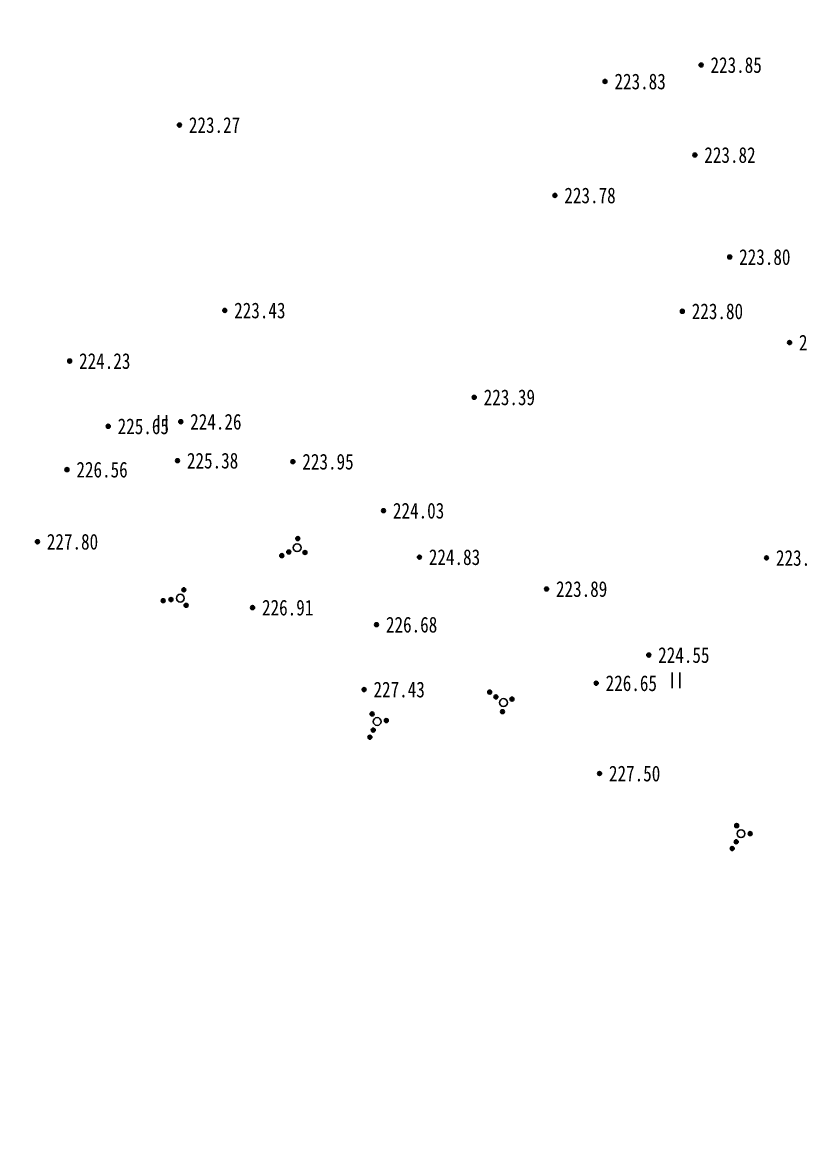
# Model space of a CAD drawing. Header units: millimetres. Extents: x -725 to 2274960, y -506 to 2980382.
# Drawn here: x 560451.2 to 560500.7, y 2885464.5 to 2885536.3 of the extents above; entities that cross this region are included whole.
import ezdxf
from ezdxf.enums import TextEntityAlignment as Align

# ---------------------------------------------------------------- set-up
doc = ezdxf.new("R2010")
doc.units = ezdxf.units.MM
doc.header["$LTSCALE"] = 1000
for name, color, linetype in [('DMTZ', 8, 'Continuous'), ('GCD', 8, 'Continuous'), ('SXSS', 5, 'Continuous'), ('YHJ_剖面_梁板', 4, 'Continuous'), ('ZBTZ', 8, 'Continuous')]:
    doc.layers.add(name, color=color, linetype=linetype)
doc.styles.add('等线体', font='simhei.ttf')
doc.linetypes.add('10411', pattern='A,2,[150,AAA.SHX,S=0.5,R=0,X=0,Y=0.5],2,[151,AAA.SHX,S=1,R=0,X=0,Y=3],1e-11', length=4)
doc.linetypes.add('1161', pattern='A,0,[149,AAA.SHX,S=0.15,R=0,X=0,Y=0],-1.6', length=1.6)

# ---------------------------------------------------------------- blocks, each defined once
blk = doc.blocks.new('*U36')
at = {"linetype": 'Continuous'}
for points in [[(-0.25, 2.2), (-0.24, 2.12), (-0.24, 2.28)], [(-0.24, 2.28), (-0.2, 2.05), (-0.2, 2.35)], [(-0.2, 2.05), (-0.24, 2.28), (-0.24, 2.12)], [(-0.2, 2.35), (-0.15, 2), (-0.15, 2.4)], [(-0.15, 2), (-0.2, 2.35), (-0.2, 2.05)], [(-0.15, 2.4), (-0.08, 1.96), (-0.08, 2.44)], [(-0.08, 1.96), (-0.15, 2.4), (-0.15, 2)], [(-0.08, 2.44), (0, 1.95), (0, 2.45)], [(0, 1.95), (-0.08, 2.44), (-0.08, 1.96)], [(0, 2.45), (0.08, 1.96), (0.08, 2.44)], [(0.08, 1.96), (0, 2.45), (0, 1.95)], [(0.08, 2.44), (0.15, 2), (0.15, 2.4)], [(0.15, 2), (0.08, 2.44), (0.08, 1.96)], [(0.15, 2.4), (0.2, 2.05), (0.2, 2.35)], [(0.2, 2.05), (0.15, 2.4), (0.15, 2)], [(0.2, 2.35), (0.24, 2.12), (0.24, 2.28)], [(0.24, 2.12), (0.2, 2.35), (0.2, 2.05)], [(0.25, 2.2), (0.24, 2.28), (0.24, 2.12)]]:
    blk.add_solid(points, dxfattribs=at)
blk = doc.blocks.new('*U35')
at = {"linetype": 'Continuous'}
for points in [[(-0.15, 1.4), (-0.08, 0.96), (-0.08, 1.44)], [(-0.08, 1.44), (0, 0.95), (0, 1.45)], [(0, 0.95), (-0.08, 1.44), (-0.08, 0.96)], [(0, 1.45), (0.08, 0.96), (0.08, 1.44)], [(0.08, 0.96), (0, 1.45), (0, 0.95)], [(0.08, 1.44), (0.15, 1), (0.15, 1.4)], [(0.15, 1), (0.08, 1.44), (0.08, 0.96)], [(-0.25, 1.2), (-0.24, 1.12), (-0.24, 1.28)], [(-0.24, 1.28), (-0.2, 1.05), (-0.2, 1.35)], [(-0.2, 1.05), (-0.24, 1.28), (-0.24, 1.12)], [(-0.2, 1.35), (-0.15, 1), (-0.15, 1.4)], [(-0.15, 1), (-0.2, 1.35), (-0.2, 1.05)], [(-0.08, 0.96), (-0.15, 1.4), (-0.15, 1)], [(0.15, 1.4), (0.2, 1.05), (0.2, 1.35)], [(0.2, 1.05), (0.15, 1.4), (0.15, 1)], [(0.2, 1.35), (0.24, 1.12), (0.24, 1.28)], [(0.24, 1.12), (0.2, 1.35), (0.2, 1.05)], [(0.25, 1.2), (0.24, 1.28), (0.24, 1.12)]]:
    blk.add_solid(points, dxfattribs=at)
blk = doc.blocks.new('*U34')
at = {"linetype": 'Continuous'}
for points in [[(-1.25, -0.6), (-1.24, -0.68), (-1.24, -0.52)], [(-1.24, -0.52), (-1.2, -0.75), (-1.2, -0.45)], [(-1.2, -0.75), (-1.24, -0.52), (-1.24, -0.68)], [(-1.2, -0.45), (-1.15, -0.8), (-1.15, -0.4)], [(-1.15, -0.8), (-1.2, -0.45), (-1.2, -0.75)], [(-1.15, -0.4), (-1.08, -0.84), (-1.08, -0.36)], [(-1.08, -0.84), (-1.15, -0.4), (-1.15, -0.8)], [(-1.08, -0.36), (-1, -0.85), (-1, -0.35)], [(-1, -0.85), (-1.08, -0.36), (-1.08, -0.84)], [(-1, -0.35), (-0.92, -0.84), (-0.92, -0.36)], [(-0.92, -0.84), (-1, -0.35), (-1, -0.85)], [(-0.92, -0.36), (-0.85, -0.8), (-0.85, -0.4)], [(-0.85, -0.8), (-0.92, -0.36), (-0.92, -0.84)], [(-0.85, -0.4), (-0.8, -0.75), (-0.8, -0.45)], [(-0.8, -0.75), (-0.85, -0.4), (-0.85, -0.8)], [(-0.8, -0.45), (-0.76, -0.68), (-0.76, -0.52)], [(-0.76, -0.68), (-0.8, -0.45), (-0.8, -0.75)], [(-0.75, -0.6), (-0.76, -0.52), (-0.76, -0.68)]]:
    blk.add_solid(points, dxfattribs=at)
blk = doc.blocks.new('*U33')
at = {"linetype": 'Continuous'}
for points in [[(0.75, -0.6), (0.76, -0.68), (0.76, -0.52)], [(0.76, -0.52), (0.8, -0.75), (0.8, -0.45)], [(0.8, -0.75), (0.76, -0.52), (0.76, -0.68)], [(0.8, -0.45), (0.85, -0.8), (0.85, -0.4)], [(0.85, -0.8), (0.8, -0.45), (0.8, -0.75)], [(0.85, -0.4), (0.92, -0.84), (0.92, -0.36)], [(0.92, -0.84), (0.85, -0.4), (0.85, -0.8)], [(0.92, -0.36), (1, -0.85), (1, -0.35)], [(1, -0.85), (0.92, -0.36), (0.92, -0.84)], [(1, -0.35), (1.08, -0.84), (1.08, -0.36)], [(1.08, -0.84), (1, -0.35), (1, -0.85)], [(1.08, -0.36), (1.15, -0.8), (1.15, -0.4)], [(1.15, -0.8), (1.08, -0.36), (1.08, -0.84)], [(1.15, -0.4), (1.2, -0.75), (1.2, -0.45)], [(1.2, -0.75), (1.15, -0.4), (1.15, -0.8)], [(1.2, -0.45), (1.24, -0.68), (1.24, -0.52)], [(1.24, -0.68), (1.2, -0.45), (1.2, -0.75)], [(1.25, -0.6), (1.24, -0.52), (1.24, -0.68)]]:
    blk.add_solid(points, dxfattribs=at)
blk = doc.blocks.new('gc160')
for centre, radius in [((0, 2.2), 0.25), ((0, 1.2), 0.25), ((0, 0), 0.5), ((-1, -0.6), 0.25), ((1, -0.6), 0.25)]:
    blk.add_circle(centre, radius)
at = {"linetype": 'Continuous'}
for name in ['*U36', '*U35', '*U34', '*U33']:
    blk.add_blockref(name, (0, 0), dxfattribs=at)
blk = doc.blocks.new('gc121')
for p, q in [((-0.5, 0), (-0.5, 2)), ((0.5, 0), (0.5, 2))]:
    blk.add_line(p, q)
blk = doc.blocks.new('gc200')
h = blk.add_hatch(color=256)
edge = h.paths.add_edge_path()
edge.add_arc((0, 0), 0.25, 0, 360)
blk.add_circle((0, 0), 0.25)

msp = doc.modelspace()

# ---------------------------------------------------------------- linework, layer by layer
at = {"layer": 'DMTZ', "linetype": '10411', "elevation": 219.3948, "flags": 128}
msp.add_lwpolyline([(560452.466, 2885513.7208, 0.00000222, 0.00000222, 0), (560461.4889, 2885508.325, 0.00000222, 0.00000222, 0), (560471.2676, 2885504.1166, 0.00000222, 0.00000222, 0), (560476.081, 2885501.9039, 0.00000222, 0.00000222, 0), (560483.5255, 2885498.1313, 0.00000222, 0.00000222, 0), (560491.2103, 2885494.8358, 0.00000222, 0.00000222, 0), (560499.6185, 2885489.4789, 0.00000222, 0.00000222, 0), (560514.853, 2885478.4367, 0.00000222, 0.00000222, 0), (560520.7355, 2885476.4506, 0.00000222, 0.00000222, 0), (560522.599, 2885473.801, 0.00000222, 0.00000222, 0)], format="xyseb", dxfattribs=at)
msp.add_lwpolyline([(560452.466, 2885513.7208, 0.00000222, 0.00000222, 0), (560461.4889, 2885508.325, 0.00000222, 0.00000222, 0), (560471.2676, 2885504.1166, 0.00000222, 0.00000222, 0), (560476.081, 2885501.9039, 0.00000222, 0.00000222, 0), (560483.5255, 2885498.1313, 0.00000222, 0.00000222, 0), (560491.2103, 2885494.8358, 0.00000222, 0.00000222, 0), (560499.6185, 2885489.4789, 0.00000222, 0.00000222, 0), (560514.853, 2885478.4367, 0.00000222, 0.00000222, 0), (560520.7355, 2885476.4506, 0.00000222, 0.00000222, 0), (560522.599, 2885473.801, 0.00000222, 0.00000222, 0)], format="xyseb", dxfattribs=at)
at = {"layer": 'SXSS', "linetype": 'Continuous', "flags": 128}
for points, elevation in [([(560503.9827, 2885528.6497, 0.00000222, 0.00000222, 0), (560497.7395, 2885532.5145, 0.00000222, 0.00000222, 0), (560494.511, 2885535.5129, 0.00000222, 0.00000222, 0), (560490.5619, 2885539.5391, 0.00000222, 0.00000222, 0)], 217.1504), ([(560503.9827, 2885528.6497, 0.00000222, 0.00000222, 0), (560497.7395, 2885532.5145, 0.00000222, 0.00000222, 0), (560494.511, 2885535.5129, 0.00000222, 0.00000222, 0), (560490.5619, 2885539.5391, 0.00000222, 0.00000222, 0)], 217.1504), ([(560430.11, 2885536.4085, 0.00000222, 0.00000222, 0), (560431.7577, 2885532.8133, 0.00000222, 0.00000222, 0), (560432.7589, 2885529.924, 0.00000222, 0.00000222, 0), (560439.574, 2885525.2216, 0.00000222, 0.00000222, 0), (560442.1275, 2885523.3475, 0.00000222, 0.00000222, 0), (560445.4313, 2885520.8272, 0.00000222, 0.00000222, 0), (560450.1409, 2885517.5184, 0.00000222, 0.00000222, 0), (560455.3965, 2885514.9851, 0.00000222, 0.00000222, 0), (560460.9078, 2885511.9305, 0.00000222, 0.00000222, 0), (560466.1446, 2885509.2897, 0.00000222, 0.00000222, 0), (560468.9942, 2885508.2255, 0.00000222, 0.00000222, 0), (560473.1462, 2885505.6991, 0.00000222, 0.00000222, 0), (560481.2653, 2885501.7493, 0.00000222, 0.00000222, 0), (560486.0616, 2885499.552, 0.00000222, 0.00000222, 0), (560494.81, 2885495.7253, 0.00000222, 0.00000222, 0), (560497.6493, 2885493.191, 0.00000222, 0.00000222, 0), (560498.169, 2885492.9775, 0.00000222, 0.00000222, 0), (560499.1146, 2885492.4577, 0.00000222, 0.00000222, 0), (560500.1546, 2885491.7961, 0.00000222, 0.00000222, 0), (560501.0723, 2885490.1088, 0.00000222, 0.00000222, 0)], 217.8774), ([(560430.11, 2885536.4085, 0.00000222, 0.00000222, 0), (560431.7577, 2885532.8133, 0.00000222, 0.00000222, 0), (560432.7589, 2885529.924, 0.00000222, 0.00000222, 0), (560439.574, 2885525.2216, 0.00000222, 0.00000222, 0), (560442.1275, 2885523.3475, 0.00000222, 0.00000222, 0), (560445.4313, 2885520.8272, 0.00000222, 0.00000222, 0), (560450.1409, 2885517.5184, 0.00000222, 0.00000222, 0), (560455.3965, 2885514.9851, 0.00000222, 0.00000222, 0), (560460.9078, 2885511.9305, 0.00000222, 0.00000222, 0), (560466.1446, 2885509.2897, 0.00000222, 0.00000222, 0), (560468.9942, 2885508.2255, 0.00000222, 0.00000222, 0), (560473.1462, 2885505.6991, 0.00000222, 0.00000222, 0), (560481.2653, 2885501.7493, 0.00000222, 0.00000222, 0), (560486.0616, 2885499.552, 0.00000222, 0.00000222, 0), (560494.81, 2885495.7253, 0.00000222, 0.00000222, 0), (560497.6493, 2885493.191, 0.00000222, 0.00000222, 0), (560498.169, 2885492.9775, 0.00000222, 0.00000222, 0), (560499.1146, 2885492.4577, 0.00000222, 0.00000222, 0), (560500.1546, 2885491.7961, 0.00000222, 0.00000222, 0), (560501.0723, 2885490.1088, 0.00000222, 0.00000222, 0)], 217.8774)]:
    msp.add_lwpolyline(points, format="xyseb", dxfattribs=dict(at, elevation=elevation))
at = {"layer": 'YHJ_剖面_梁板'}
msp.add_circle((589254.9496, 2837256.879), 143124.932, dxfattribs=at)
at = {"layer": 'ZBTZ', "linetype": '1161', "elevation": 228.3801, "flags": 128}
msp.add_lwpolyline([(560435.4454, 2885508.7004, 0.00000223, 0.00000223, 0), (560454.2907, 2885496.6966, 0.00000224, 0.00000224, 0), (560490.019, 2885483.9534, 0.00000223, 0.00000223, 0), (560547.6783, 2885454.9945, 0.00000222, 0.00000222, 0), (560566.0821, 2885446.0682, 0.00000223, 0.00000223, 0), (560569.4393, 2885451.5279, 0.00000223, 0.00000223, 0), (560539.0301, 2885466.4459, 0.00000223, 0.00000223, 0), (560525.0638, 2885473.588, 0.00000223, 0.00000223, 0), (560499.7544, 2885490.661, 0.00000222, 0.00000222, 0), (560476.081, 2885501.9039, 0.00000223, 0.00000223, 0), (560447.6521, 2885516.7354, 0.00000222, 0.00000222, 0), (560445.6932, 2885519.6933, 0.00000222, 0.00000222, 0)], format="xyseb", dxfattribs=at)
msp.add_lwpolyline([(560435.4454, 2885508.7004, 0.00000223, 0.00000223, 0), (560454.2907, 2885496.6966, 0.00000224, 0.00000224, 0), (560490.019, 2885483.9534, 0.00000223, 0.00000223, 0), (560547.6783, 2885454.9945, 0.00000222, 0.00000222, 0), (560566.0821, 2885446.0682, 0.00000223, 0.00000223, 0), (560569.4393, 2885451.5279, 0.00000223, 0.00000223, 0), (560539.0301, 2885466.4459, 0.00000223, 0.00000223, 0), (560525.0638, 2885473.588, 0.00000223, 0.00000223, 0), (560499.7544, 2885490.661, 0.00000222, 0.00000222, 0), (560476.081, 2885501.9039, 0.00000223, 0.00000223, 0), (560447.6521, 2885516.7354, 0.00000222, 0.00000222, 0), (560445.6932, 2885519.6933, 0.00000222, 0.00000222, 0)], format="xyseb", dxfattribs=at)

# ---------------------------------------------------------------- block references
at = {"layer": 'GCD', "linetype": 'Continuous'}
ref = msp.add_blockref('gc200', (560494.411, 2885533.625, 223.849), dxfattribs=dict(at, xscale=0.5, yscale=0.5, zscale=0.5))
ref.add_attrib('height', '223.85', dxfattribs={"linetype": 'Continuous', "height": 1, "style": '等线体', "width": 0.8}).set_placement((560495.011, 2885533.625, 223.849), align=Align.MIDDLE_LEFT)
ref = msp.add_blockref('gc200', (560494.411, 2885533.625, 223.849), dxfattribs=dict(at, xscale=0.5, yscale=0.5, zscale=0.5))
ref.add_attrib('height', '223.85', dxfattribs={"linetype": 'Continuous', "height": 1, "style": '等线体', "width": 0.8}).set_placement((560495.011, 2885533.625, 223.849), align=Align.MIDDLE_LEFT)
ref = msp.add_blockref('gc200', (560488.301, 2885532.58, 223.828), dxfattribs=dict(at, xscale=0.5, yscale=0.5, zscale=0.5))
ref.add_attrib('height', '223.83', dxfattribs={"linetype": 'Continuous', "height": 1, "style": '等线体', "width": 0.8}).set_placement((560488.901, 2885532.58, 223.828), align=Align.MIDDLE_LEFT)
ref = msp.add_blockref('gc200', (560488.301, 2885532.58, 223.828), dxfattribs=dict(at, xscale=0.5, yscale=0.5, zscale=0.5))
ref.add_attrib('height', '223.83', dxfattribs={"linetype": 'Continuous', "height": 1, "style": '等线体', "width": 0.8}).set_placement((560488.901, 2885532.58, 223.828), align=Align.MIDDLE_LEFT)
ref = msp.add_blockref('gc200', (560461.222, 2885529.806, 223.267), dxfattribs=dict(at, xscale=0.5, yscale=0.5, zscale=0.5))
ref.add_attrib('height', '223.27', dxfattribs={"linetype": 'Continuous', "height": 1, "style": '等线体', "width": 0.8}).set_placement((560461.822, 2885529.806, 223.267), align=Align.MIDDLE_LEFT)
ref = msp.add_blockref('gc200', (560461.222, 2885529.806, 223.267), dxfattribs=dict(at, xscale=0.5, yscale=0.5, zscale=0.5))
ref.add_attrib('height', '223.27', dxfattribs={"linetype": 'Continuous', "height": 1, "style": '等线体', "width": 0.8}).set_placement((560461.822, 2885529.806, 223.267), align=Align.MIDDLE_LEFT)
ref = msp.add_blockref('gc200', (560494.018, 2885527.9, 223.822), dxfattribs=dict(at, xscale=0.5, yscale=0.5, zscale=0.5))
ref.add_attrib('height', '223.82', dxfattribs={"linetype": 'Continuous', "height": 1, "style": '等线体', "width": 0.8}).set_placement((560494.618, 2885527.9, 223.822), align=Align.MIDDLE_LEFT)
ref = msp.add_blockref('gc200', (560494.018, 2885527.9, 223.822), dxfattribs=dict(at, xscale=0.5, yscale=0.5, zscale=0.5))
ref.add_attrib('height', '223.82', dxfattribs={"linetype": 'Continuous', "height": 1, "style": '等线体', "width": 0.8}).set_placement((560494.618, 2885527.9, 223.822), align=Align.MIDDLE_LEFT)
ref = msp.add_blockref('gc200', (560485.113, 2885525.326, 223.777), dxfattribs=dict(at, xscale=0.5, yscale=0.5, zscale=0.5))
ref.add_attrib('height', '223.78', dxfattribs={"linetype": 'Continuous', "height": 1, "style": '等线体', "width": 0.8}).set_placement((560485.713, 2885525.326, 223.777), align=Align.MIDDLE_LEFT)
ref = msp.add_blockref('gc200', (560485.113, 2885525.326, 223.777), dxfattribs=dict(at, xscale=0.5, yscale=0.5, zscale=0.5))
ref.add_attrib('height', '223.78', dxfattribs={"linetype": 'Continuous', "height": 1, "style": '等线体', "width": 0.8}).set_placement((560485.713, 2885525.326, 223.777), align=Align.MIDDLE_LEFT)
ref = msp.add_blockref('gc200', (560496.234, 2885521.406, 223.802), dxfattribs=dict(at, xscale=0.5, yscale=0.5, zscale=0.5))
ref.add_attrib('height', '223.80', dxfattribs={"linetype": 'Continuous', "height": 1, "style": '等线体', "width": 0.8}).set_placement((560496.834, 2885521.406, 223.802), align=Align.MIDDLE_LEFT)
ref = msp.add_blockref('gc200', (560496.234, 2885521.406, 223.802), dxfattribs=dict(at, xscale=0.5, yscale=0.5, zscale=0.5))
ref.add_attrib('height', '223.80', dxfattribs={"linetype": 'Continuous', "height": 1, "style": '等线体', "width": 0.8}).set_placement((560496.834, 2885521.406, 223.802), align=Align.MIDDLE_LEFT)
ref = msp.add_blockref('gc200', (560464.104, 2885518.007, 223.433), dxfattribs=dict(at, xscale=0.5, yscale=0.5, zscale=0.5))
ref.add_attrib('height', '223.43', dxfattribs={"linetype": 'Continuous', "height": 1, "style": '等线体', "width": 0.8}).set_placement((560464.704, 2885518.007, 223.433), align=Align.MIDDLE_LEFT)
ref = msp.add_blockref('gc200', (560464.104, 2885518.007, 223.433), dxfattribs=dict(at, xscale=0.5, yscale=0.5, zscale=0.5))
ref.add_attrib('height', '223.43', dxfattribs={"linetype": 'Continuous', "height": 1, "style": '等线体', "width": 0.8}).set_placement((560464.704, 2885518.007, 223.433), align=Align.MIDDLE_LEFT)
ref = msp.add_blockref('gc200', (560493.219, 2885517.953, 223.797), dxfattribs=dict(at, xscale=0.5, yscale=0.5, zscale=0.5))
ref.add_attrib('height', '223.80', dxfattribs={"linetype": 'Continuous', "height": 1, "style": '等线体', "width": 0.8}).set_placement((560493.819, 2885517.953, 223.797), align=Align.MIDDLE_LEFT)
ref = msp.add_blockref('gc200', (560493.219, 2885517.953, 223.797), dxfattribs=dict(at, xscale=0.5, yscale=0.5, zscale=0.5))
ref.add_attrib('height', '223.80', dxfattribs={"linetype": 'Continuous', "height": 1, "style": '等线体', "width": 0.8}).set_placement((560493.819, 2885517.953, 223.797), align=Align.MIDDLE_LEFT)
ref = msp.add_blockref('gc200', (560500.04, 2885515.96, 223.83), dxfattribs=dict(at, xscale=0.5, yscale=0.5, zscale=0.5))
ref.add_attrib('height', '223.83', dxfattribs={"linetype": 'Continuous', "height": 1, "style": '等线体', "width": 0.8}).set_placement((560500.64, 2885515.96, 223.83), align=Align.MIDDLE_LEFT)
ref = msp.add_blockref('gc200', (560500.04, 2885515.96, 223.83), dxfattribs=dict(at, xscale=0.5, yscale=0.5, zscale=0.5))
ref.add_attrib('height', '223.83', dxfattribs={"linetype": 'Continuous', "height": 1, "style": '等线体', "width": 0.8}).set_placement((560500.64, 2885515.96, 223.83), align=Align.MIDDLE_LEFT)
ref = msp.add_blockref('gc200', (560454.238, 2885514.786, 224.232), dxfattribs=dict(at, xscale=0.5, yscale=0.5, zscale=0.5))
ref.add_attrib('height', '224.23', dxfattribs={"linetype": 'Continuous', "height": 1, "style": '等线体', "width": 0.8}).set_placement((560454.838, 2885514.786, 224.232), align=Align.MIDDLE_LEFT)
ref = msp.add_blockref('gc200', (560454.238, 2885514.786, 224.232), dxfattribs=dict(at, xscale=0.5, yscale=0.5, zscale=0.5))
ref.add_attrib('height', '224.23', dxfattribs={"linetype": 'Continuous', "height": 1, "style": '等线体', "width": 0.8}).set_placement((560454.838, 2885514.786, 224.232), align=Align.MIDDLE_LEFT)
ref = msp.add_blockref('gc200', (560479.981, 2885512.478, 223.391), dxfattribs=dict(at, xscale=0.5, yscale=0.5, zscale=0.5))
ref.add_attrib('height', '223.39', dxfattribs={"linetype": 'Continuous', "height": 1, "style": '等线体', "width": 0.8}).set_placement((560480.581, 2885512.478, 223.391), align=Align.MIDDLE_LEFT)
ref = msp.add_blockref('gc200', (560479.981, 2885512.478, 223.391), dxfattribs=dict(at, xscale=0.5, yscale=0.5, zscale=0.5))
ref.add_attrib('height', '223.39', dxfattribs={"linetype": 'Continuous', "height": 1, "style": '等线体', "width": 0.8}).set_placement((560480.581, 2885512.478, 223.391), align=Align.MIDDLE_LEFT)
ref = msp.add_blockref('gc200', (560456.69, 2885510.634, 225.646), dxfattribs=dict(at, xscale=0.5, yscale=0.5, zscale=0.5))
ref.add_attrib('height', '225.65', dxfattribs={"linetype": 'Continuous', "height": 1, "style": '等线体', "width": 0.8}).set_placement((560457.29, 2885510.634, 225.646), align=Align.MIDDLE_LEFT)
ref = msp.add_blockref('gc200', (560456.69, 2885510.634, 225.646), dxfattribs=dict(at, xscale=0.5, yscale=0.5, zscale=0.5))
ref.add_attrib('height', '225.65', dxfattribs={"linetype": 'Continuous', "height": 1, "style": '等线体', "width": 0.8}).set_placement((560457.29, 2885510.634, 225.646), align=Align.MIDDLE_LEFT)
ref = msp.add_blockref('gc200', (560461.307, 2885510.925, 224.264), dxfattribs=dict(at, xscale=0.5, yscale=0.5, zscale=0.5))
ref.add_attrib('height', '224.26', dxfattribs={"linetype": 'Continuous', "height": 1, "style": '等线体', "width": 0.8}).set_placement((560461.907, 2885510.925, 224.264), align=Align.MIDDLE_LEFT)
ref = msp.add_blockref('gc200', (560461.307, 2885510.925, 224.264), dxfattribs=dict(at, xscale=0.5, yscale=0.5, zscale=0.5))
ref.add_attrib('height', '224.26', dxfattribs={"linetype": 'Continuous', "height": 1, "style": '等线体', "width": 0.8}).set_placement((560461.907, 2885510.925, 224.264), align=Align.MIDDLE_LEFT)
ref = msp.add_blockref('gc200', (560461.099, 2885508.447, 225.377), dxfattribs=dict(at, xscale=0.5, yscale=0.5, zscale=0.5))
ref.add_attrib('height', '225.38', dxfattribs={"linetype": 'Continuous', "height": 1, "style": '等线体', "width": 0.8}).set_placement((560461.699, 2885508.447, 225.377), align=Align.MIDDLE_LEFT)
ref = msp.add_blockref('gc200', (560461.099, 2885508.447, 225.377), dxfattribs=dict(at, xscale=0.5, yscale=0.5, zscale=0.5))
ref.add_attrib('height', '225.38', dxfattribs={"linetype": 'Continuous', "height": 1, "style": '等线体', "width": 0.8}).set_placement((560461.699, 2885508.447, 225.377), align=Align.MIDDLE_LEFT)
ref = msp.add_blockref('gc200', (560454.066, 2885507.876, 226.562), dxfattribs=dict(at, xscale=0.5, yscale=0.5, zscale=0.5))
ref.add_attrib('height', '226.56', dxfattribs={"linetype": 'Continuous', "height": 1, "style": '等线体', "width": 0.8}).set_placement((560454.666, 2885507.876, 226.562), align=Align.MIDDLE_LEFT)
ref = msp.add_blockref('gc200', (560454.066, 2885507.876, 226.562), dxfattribs=dict(at, xscale=0.5, yscale=0.5, zscale=0.5))
ref.add_attrib('height', '226.56', dxfattribs={"linetype": 'Continuous', "height": 1, "style": '等线体', "width": 0.8}).set_placement((560454.666, 2885507.876, 226.562), align=Align.MIDDLE_LEFT)
ref = msp.add_blockref('gc200', (560468.442, 2885508.383, 223.947), dxfattribs=dict(at, xscale=0.5, yscale=0.5, zscale=0.5))
ref.add_attrib('height', '223.95', dxfattribs={"linetype": 'Continuous', "height": 1, "style": '等线体', "width": 0.8}).set_placement((560469.042, 2885508.383, 223.947), align=Align.MIDDLE_LEFT)
ref = msp.add_blockref('gc200', (560468.442, 2885508.383, 223.947), dxfattribs=dict(at, xscale=0.5, yscale=0.5, zscale=0.5))
ref.add_attrib('height', '223.95', dxfattribs={"linetype": 'Continuous', "height": 1, "style": '等线体', "width": 0.8}).set_placement((560469.042, 2885508.383, 223.947), align=Align.MIDDLE_LEFT)
ref = msp.add_blockref('gc200', (560474.206, 2885505.264, 224.033), dxfattribs=dict(at, xscale=0.5, yscale=0.5, zscale=0.5))
ref.add_attrib('height', '224.03', dxfattribs={"linetype": 'Continuous', "height": 1, "style": '等线体', "width": 0.8}).set_placement((560474.806, 2885505.264, 224.033), align=Align.MIDDLE_LEFT)
ref = msp.add_blockref('gc200', (560474.206, 2885505.264, 224.033), dxfattribs=dict(at, xscale=0.5, yscale=0.5, zscale=0.5))
ref.add_attrib('height', '224.03', dxfattribs={"linetype": 'Continuous', "height": 1, "style": '等线体', "width": 0.8}).set_placement((560474.806, 2885505.264, 224.033), align=Align.MIDDLE_LEFT)
ref = msp.add_blockref('gc200', (560452.185, 2885503.288, 227.801), dxfattribs=dict(at, xscale=0.5, yscale=0.5, zscale=0.5))
ref.add_attrib('height', '227.80', dxfattribs={"linetype": 'Continuous', "height": 1, "style": '等线体', "width": 0.8}).set_placement((560452.785, 2885503.288, 227.801), align=Align.MIDDLE_LEFT)
ref = msp.add_blockref('gc200', (560452.185, 2885503.288, 227.801), dxfattribs=dict(at, xscale=0.5, yscale=0.5, zscale=0.5))
ref.add_attrib('height', '227.80', dxfattribs={"linetype": 'Continuous', "height": 1, "style": '等线体', "width": 0.8}).set_placement((560452.785, 2885503.288, 227.801), align=Align.MIDDLE_LEFT)
ref = msp.add_blockref('gc200', (560476.49, 2885502.306, 224.831), dxfattribs=dict(at, xscale=0.5, yscale=0.5, zscale=0.5))
ref.add_attrib('height', '224.83', dxfattribs={"linetype": 'Continuous', "height": 1, "style": '等线体', "width": 0.8}).set_placement((560477.09, 2885502.306, 224.831), align=Align.MIDDLE_LEFT)
ref = msp.add_blockref('gc200', (560476.49, 2885502.306, 224.831), dxfattribs=dict(at, xscale=0.5, yscale=0.5, zscale=0.5))
ref.add_attrib('height', '224.83', dxfattribs={"linetype": 'Continuous', "height": 1, "style": '等线体', "width": 0.8}).set_placement((560477.09, 2885502.306, 224.831), align=Align.MIDDLE_LEFT)
ref = msp.add_blockref('gc200', (560498.576, 2885502.258, 223.266), dxfattribs=dict(at, xscale=0.5, yscale=0.5, zscale=0.5))
ref.add_attrib('height', '223.27', dxfattribs={"linetype": 'Continuous', "height": 1, "style": '等线体', "width": 0.8}).set_placement((560499.176, 2885502.258, 223.266), align=Align.MIDDLE_LEFT)
ref = msp.add_blockref('gc200', (560498.576, 2885502.258, 223.266), dxfattribs=dict(at, xscale=0.5, yscale=0.5, zscale=0.5))
ref.add_attrib('height', '223.27', dxfattribs={"linetype": 'Continuous', "height": 1, "style": '等线体', "width": 0.8}).set_placement((560499.176, 2885502.258, 223.266), align=Align.MIDDLE_LEFT)
ref = msp.add_blockref('gc200', (560484.58, 2885500.277, 223.887), dxfattribs=dict(at, xscale=0.5, yscale=0.5, zscale=0.5))
ref.add_attrib('height', '223.89', dxfattribs={"linetype": 'Continuous', "height": 1, "style": '等线体', "width": 0.8}).set_placement((560485.18, 2885500.277, 223.887), align=Align.MIDDLE_LEFT)
ref = msp.add_blockref('gc200', (560484.58, 2885500.277, 223.887), dxfattribs=dict(at, xscale=0.5, yscale=0.5, zscale=0.5))
ref.add_attrib('height', '223.89', dxfattribs={"linetype": 'Continuous', "height": 1, "style": '等线体', "width": 0.8}).set_placement((560485.18, 2885500.277, 223.887), align=Align.MIDDLE_LEFT)
ref = msp.add_blockref('gc200', (560465.876, 2885499.094, 226.914), dxfattribs=dict(at, xscale=0.5, yscale=0.5, zscale=0.5))
ref.add_attrib('height', '226.91', dxfattribs={"linetype": 'Continuous', "height": 1, "style": '等线体', "width": 0.8}).set_placement((560466.476, 2885499.094, 226.914), align=Align.MIDDLE_LEFT)
ref = msp.add_blockref('gc200', (560465.876, 2885499.094, 226.914), dxfattribs=dict(at, xscale=0.5, yscale=0.5, zscale=0.5))
ref.add_attrib('height', '226.91', dxfattribs={"linetype": 'Continuous', "height": 1, "style": '等线体', "width": 0.8}).set_placement((560466.476, 2885499.094, 226.914), align=Align.MIDDLE_LEFT)
ref = msp.add_blockref('gc200', (560473.762, 2885498.01, 226.682), dxfattribs=dict(at, xscale=0.5, yscale=0.5, zscale=0.5))
ref.add_attrib('height', '226.68', dxfattribs={"linetype": 'Continuous', "height": 1, "style": '等线体', "width": 0.8}).set_placement((560474.362, 2885498.01, 226.682), align=Align.MIDDLE_LEFT)
ref = msp.add_blockref('gc200', (560473.762, 2885498.01, 226.682), dxfattribs=dict(at, xscale=0.5, yscale=0.5, zscale=0.5))
ref.add_attrib('height', '226.68', dxfattribs={"linetype": 'Continuous', "height": 1, "style": '等线体', "width": 0.8}).set_placement((560474.362, 2885498.01, 226.682), align=Align.MIDDLE_LEFT)
ref = msp.add_blockref('gc200', (560491.082, 2885496.075, 224.554), dxfattribs=dict(at, xscale=0.5, yscale=0.5, zscale=0.5))
ref.add_attrib('height', '224.55', dxfattribs={"linetype": 'Continuous', "height": 1, "style": '等线体', "width": 0.8}).set_placement((560491.682, 2885496.075, 224.554), align=Align.MIDDLE_LEFT)
ref = msp.add_blockref('gc200', (560491.082, 2885496.075, 224.554), dxfattribs=dict(at, xscale=0.5, yscale=0.5, zscale=0.5))
ref.add_attrib('height', '224.55', dxfattribs={"linetype": 'Continuous', "height": 1, "style": '等线体', "width": 0.8}).set_placement((560491.682, 2885496.075, 224.554), align=Align.MIDDLE_LEFT)
ref = msp.add_blockref('gc200', (560487.74, 2885494.284, 226.648), dxfattribs=dict(at, xscale=0.5, yscale=0.5, zscale=0.5))
ref.add_attrib('height', '226.65', dxfattribs={"linetype": 'Continuous', "height": 1, "style": '等线体', "width": 0.8}).set_placement((560488.34, 2885494.284, 226.648), align=Align.MIDDLE_LEFT)
ref = msp.add_blockref('gc200', (560487.74, 2885494.284, 226.648), dxfattribs=dict(at, xscale=0.5, yscale=0.5, zscale=0.5))
ref.add_attrib('height', '226.65', dxfattribs={"linetype": 'Continuous', "height": 1, "style": '等线体', "width": 0.8}).set_placement((560488.34, 2885494.284, 226.648), align=Align.MIDDLE_LEFT)
ref = msp.add_blockref('gc200', (560472.969, 2885493.881, 227.432), dxfattribs=dict(at, xscale=0.5, yscale=0.5, zscale=0.5))
ref.add_attrib('height', '227.43', dxfattribs={"linetype": 'Continuous', "height": 1, "style": '等线体', "width": 0.8}).set_placement((560473.569, 2885493.881, 227.432), align=Align.MIDDLE_LEFT)
ref = msp.add_blockref('gc200', (560472.969, 2885493.881, 227.432), dxfattribs=dict(at, xscale=0.5, yscale=0.5, zscale=0.5))
ref.add_attrib('height', '227.43', dxfattribs={"linetype": 'Continuous', "height": 1, "style": '等线体', "width": 0.8}).set_placement((560473.569, 2885493.881, 227.432), align=Align.MIDDLE_LEFT)
ref = msp.add_blockref('gc200', (560487.952, 2885488.536, 227.502), dxfattribs=dict(at, xscale=0.5, yscale=0.5, zscale=0.5))
ref.add_attrib('height', '227.50', dxfattribs={"linetype": 'Continuous', "height": 1, "style": '等线体', "width": 0.8}).set_placement((560488.552, 2885488.536, 227.502), align=Align.MIDDLE_LEFT)
ref = msp.add_blockref('gc200', (560487.952, 2885488.536, 227.502), dxfattribs=dict(at, xscale=0.5, yscale=0.5, zscale=0.5))
ref.add_attrib('height', '227.50', dxfattribs={"linetype": 'Continuous', "height": 1, "style": '等线体', "width": 0.8}).set_placement((560488.552, 2885488.536, 227.502), align=Align.MIDDLE_LEFT)
at = {"layer": 'ZBTZ', "linetype": 'Continuous', "xscale": 0.5, "yscale": 0.5}
for p in [(560460.1467, 2885510.3474, 449.77), (560460.1467, 2885510.3474, 449.77), (560492.8139, 2885493.9734, 440.7846), (560492.8139, 2885493.9734, 440.7846)]:
    msp.add_blockref('gc121', p, dxfattribs=at)
at = {"layer": 'ZBTZ', "linetype": 'Continuous'}
for p, xscale, yscale, rotation in [((560468.7126, 2885502.908, 238.4176), 0.5, 0.5, 117.3100985747856), ((560468.7126, 2885502.908, 238.4176), 0.5, 0.5, 117.3100985747856), ((560461.277, 2885499.6932, 240.5414), 0.5, 0.5, 98.19879757072667), ((560461.277, 2885499.6932, 240.5414), 0.5, 0.5, 98.19879757072667), ((560481.8387, 2885493.0513, 236.3829), 0.5, 0.5, 52.89529099398785), ((560481.8387, 2885493.0513, 236.3829), 0.5, 0.5, 52.89529099398785), ((560473.8049, 2885491.8429, 221.4597), 0.5, 0.5, 154.9778740806299), ((560473.8049, 2885491.8429, 221.4597), 0.5, 0.5, 154.9778740806299), ((560496.9534, 2885484.7072, 236.4844), 0.4999999999999998, 0.4999999999999998, 149.4076357310709), ((560496.9534, 2885484.7072, 236.4844), 0.4999999999999998, 0.4999999999999998, 149.4076357310709)]:
    msp.add_blockref('gc160', p, dxfattribs=dict(at, xscale=xscale, yscale=yscale, rotation=rotation))

doc.saveas('drawing.dxf')
